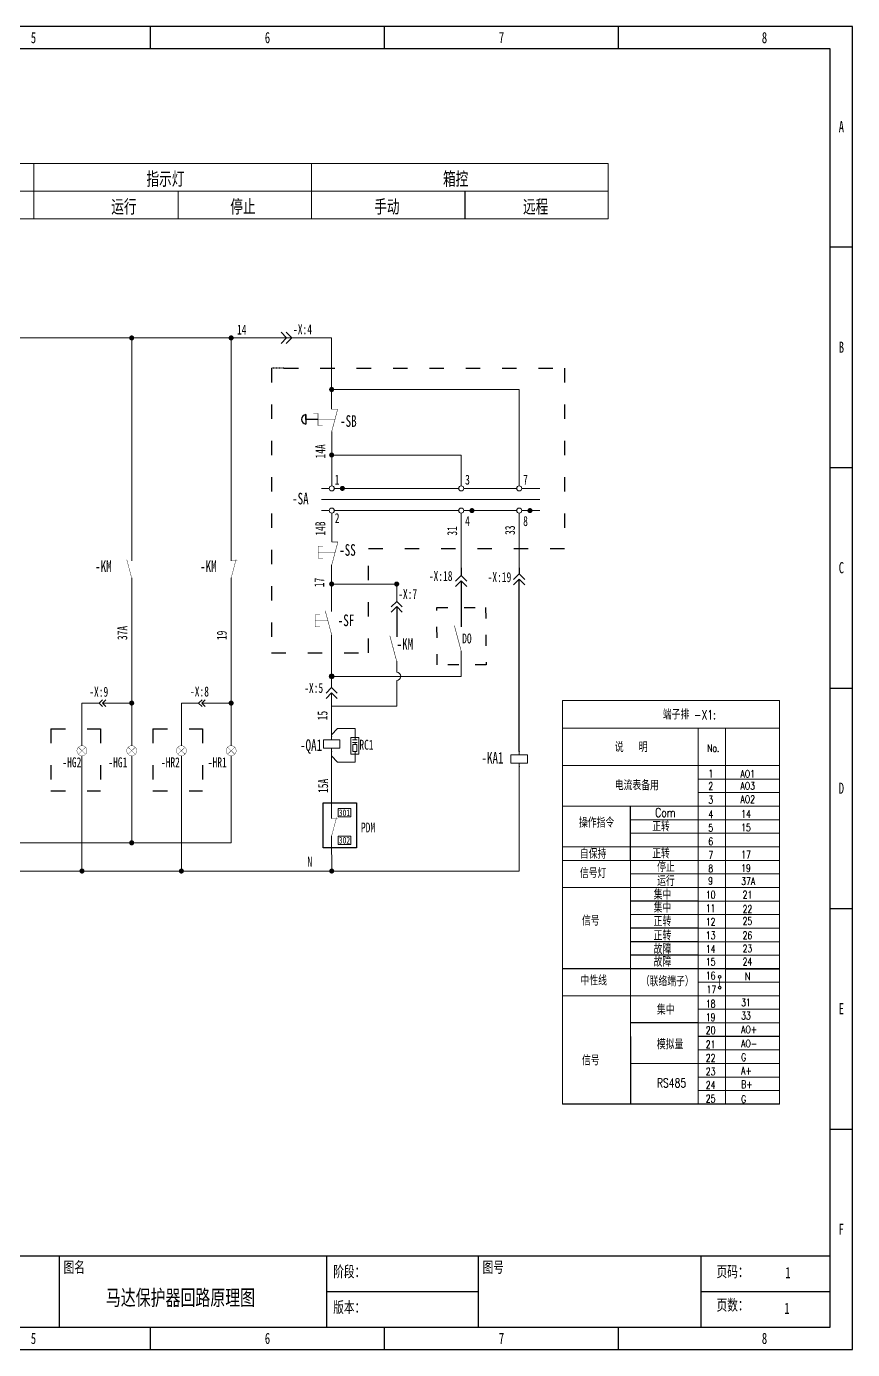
# Model space of a CAD drawing. Header units: millimetres. Extents: x 401220 to 2750366, y -101310 to 943175.
# Drawn here: x 1143789 to 1171055, y 334501 to 378199 of the extents above; entities that cross this region are included whole.
import ezdxf
from ezdxf.enums import TextEntityAlignment as Align

# ---------------------------------------------------------------- set-up
doc = ezdxf.new("R2010")
doc.units = ezdxf.units.MM
doc.linetypes.add('ACAD_ISO03W100', pattern=[30, 12, -18])
doc.layers.add('1', color=7, linetype='Continuous')
doc.layers.add('2', color=4, linetype='Continuous', lineweight=18)
doc.layers.add('T', color=7, linetype='Continuous', lineweight=18)
doc.styles.add('IDQSTYLE', font='NSimSun.ttf', dxfattribs={"width": 0.7})
doc.styles.add('PYF', font='complex.shx', dxfattribs={"width": 0.75, "bigfont": 'hzdx.shx'})
doc.styles.add('SIM', font='simplex.shx', dxfattribs={"width": 0.75, "bigfont": 'hzdx.shx'})
doc.styles.get("Standard").update_dxf_attribs({"font": 'arial.ttf', "bigfont": 'hzdx.shx'})

# ---------------------------------------------------------------- blocks, each defined once
blk = doc.blocks.new('RECTANG')
for p, q in [((1, 1), (0, 1)), ((0, 1), (0, 0)), ((1, 0), (1, 1)), ((0, 0), (1, 0))]:
    blk.add_line(p, q)
blk = doc.blocks.new('COIL01')
at = {"layer": '2'}
for p, q in [((0, -2), (0, 0)), ((0, -7), (0, -9))]:
    blk.add_line(p, q, dxfattribs=at)
for p in [(0, 0), (0, -9)]:
    blk.add_point(p, dxfattribs=at)
at = {"layer": '2', "xscale": 10, "yscale": -5, "zscale": 10}
blk.add_blockref('RECTANG', (-5, -2), dxfattribs=at)
at = {"layer": '1', "width": 0.9}
for tag, p in [('T1', (1, -1)), ('T2', (1, -9.5))]:
    blk.add_attdef(tag, p, '', height=1.5, dxfattribs=at)
for tag, height, p in [('RT', 1.8, (-6, -8)), ('CR', 1.8, (-6, -11)), ('SD', 1, (-6, -13)), ('SN', 1, (-6, -15))]:
    blk.add_attdef(tag, text='', height=height, dxfattribs=at).set_placement(p, align=Align.RIGHT)
blk.add_attdef('LD', text='', height=2.5, dxfattribs=at).set_placement((0, -6), align=Align.CENTER)
at = {"layer": '2', "width": 0.9}
blk.add_attdef('DN', text='', height=2.2, dxfattribs=at).set_placement((-6, -5), align=Align.RIGHT)

msp = doc.modelspace()

# ---------------------------------------------------------------- hatches: boundary and pattern name
h = msp.add_hatch(color=256)
h.dxf.hatch_style = 1
h.paths.add_polyline_path([(1153780.51548, 356734.66334, 1), (1153944.6543, 356734.66334, 1)])

# ---------------------------------------------------------------- linework, layer by layer
at = {"ltscale": 4}
for p, q in [((1147881.97867, 377463.75772), (1147881.97867, 378199.42319)), ((1155606.46605, 377463.75772), (1155606.46605, 378199.42319)), ((1163330.95343, 377463.75772), (1163330.95343, 378199.42319)), ((1170319.77534, 370916.33509), (1171055.44081, 370916.33509)), ((1170319.77534, 363633.24698), (1171055.44081, 363633.24698)), ((1170319.77534, 356350.15888), (1171055.44081, 356350.15888)), ((1170319.77534, 349067.07078), (1171055.44081, 349067.07078)), ((1170319.77534, 341783.98268), (1171055.44081, 341783.98268)), ((1112055.07053, 337590.68953), (1170319.77534, 337590.68953)), ((1144865.75026, 337590.68953), (1144865.75026, 335236.56004)), ((1153693.73584, 337590.68953), (1153693.73584, 335236.56004)), ((1158696.261, 337590.68953), (1158696.261, 335236.56004)), ((1166052.91565, 337590.68953), (1166052.91565, 335236.56004)), ((1153693.73584, 336413.62479), (1158696.261, 336413.62479)), ((1166052.91565, 336413.62479), (1170319.77534, 336413.62479)), ((1147881.97867, 334500.89458), (1147881.97867, 335236.56004)), ((1155606.46605, 334500.89458), (1155606.46605, 335236.56004)), ((1163330.95343, 334500.89458), (1163330.95343, 335236.56004))]:
    msp.add_line(p, q, dxfattribs=at)
at = {"linetype": 'Continuous', "lineweight": 15}
for p, q in [((1127125.87565, 373678.36241), (1162993.11159, 373678.23836)), ((1144034.31492, 371845.49932), (1144034.31492, 373678.36241)), ((1144034.31492, 371845.36154), (1144034.31492, 373678.22464)), ((1153194.78463, 371845.63719), (1153194.78463, 373678.50028)), ((1153194.78463, 371845.49941), (1153194.78463, 373678.36251)), ((1162993.11159, 371845.62365), (1162993.11159, 373678.48674)), ((1162993.11159, 371845.51304), (1162993.11159, 373678.37613)), ((1162993.11159, 371845.37526), (1162993.11159, 373678.23836)), ((1127125.87565, 372761.93087), (1162993.11159, 372761.80681)), ((1148794.34884, 371845.47785), (1148794.34884, 372761.9094)), ((1153194.78463, 371845.47445), (1153194.78463, 372761.90599)), ((1127125.87565, 371845.7477), (1162993.11159, 371845.62365)), ((1152376.78314, 367912.68591), (1152191.08126, 368098.38779)), ((1152551.86455, 367912.68591), (1152366.16267, 368098.38779)), ((1121517.68577, 367912.68132), (1153491.70744, 367912.68132)), ((1147261.83182, 367912.69677), (1147261.83182, 360550.66402)), ((1150544.60825, 367912.68306), (1150544.60825, 360550.6503)), ((1152191.08126, 367726.98403), (1152376.78314, 367912.68591)), ((1152366.16267, 367726.98403), (1152551.86455, 367912.68591)), ((1152551.86455, 367912.68591), (1153858.92762, 367912.68591)), ((1153858.92762, 366540.24859), (1153858.92762, 367912.87446)), ((1153858.92762, 367912.87446), (1153858.92762, 366540.24859)), ((1153858.92762, 367912.69156), (1153858.92762, 367912.69156)), ((1153858.92762, 366540.24859), (1153858.92762, 365557.91253)), ((1160048.52606, 366209.46282), (1153858.92762, 366209.46282)), ((1160048.52606, 366209.46282), (1160048.52606, 363026.78797)), ((1153864.92831, 363027.04546), (1153864.92831, 364824.51446)), ((1153864.92831, 364045.34759), (1158133.28273, 364045.34759)), ((1158133.28273, 364045.34759), (1158133.28273, 363026.78797)), ((1153532.09385, 362943.40305), (1153781.2859, 362943.40305)), ((1153948.57072, 362943.40305), (1158056.19837, 362943.40305)), ((1158223.48318, 362943.40305), (1159971.4417, 362943.40305)), ((1160138.72652, 362943.40305), (1160736.83746, 362943.40305)), ((1153532.09385, 362575.27998), (1160736.83746, 362575.27998)), ((1153532.09385, 362209.04883), (1153781.2859, 362209.04883)), ((1153864.92831, 361174.58294), (1153864.92831, 362125.40642)), ((1153948.57072, 362209.04883), (1158056.19837, 362209.04883)), ((1158139.84078, 362125.40642), (1158139.84078, 360479.12877)), ((1158139.84078, 361901.00853), (1158139.84078, 360254.73088)), ((1158223.48318, 362209.04883), (1159971.4417, 362209.04883)), ((1160055.08411, 362125.40642), (1160055.08411, 360479.12877)), ((1160055.08411, 361901.00853), (1160055.08411, 360254.73088)), ((1160138.72652, 362209.04883), (1160736.83746, 362209.04883)), ((1153862.58489, 358873.65899), (1153862.58489, 360413.5625)), ((1160055.08411, 360117.34129), (1159869.38224, 359931.63941)), ((1160240.78599, 359931.63941), (1160055.08411, 360117.34129)), ((1147261.83182, 359983.66647), (1147261.83182, 355906.98219)), ((1150544.60825, 359983.65275), (1150544.60825, 355906.96847)), ((1153862.58489, 359784.15049), (1156009.14437, 359784.15049)), ((1156009.14437, 359784.15049), (1156009.14437, 359212.07081)), ((1158139.84078, 360062.61362), (1157954.1389, 359876.91175)), ((1158139.84078, 359887.53221), (1157954.1389, 359701.83034)), ((1158325.54265, 359876.91175), (1158139.84078, 360062.61362)), ((1158139.84078, 359887.53221), (1158139.84078, 359758.69066)), ((1158325.54265, 359701.83034), (1158139.84078, 359887.53221)), ((1158139.84078, 359650.32264), (1158139.84078, 358371.08213)), ((1160055.08411, 359942.25988), (1159869.38224, 359756.558)), ((1160055.08411, 359942.25988), (1160055.08411, 359758.69066)), ((1160240.78599, 359756.558), (1160055.08411, 359942.25988)), ((1160055.08411, 359650.32264), (1160055.08411, 358557.57746)), ((1156009.14437, 359212.07081), (1155823.44249, 359026.36894)), ((1156194.84625, 359026.36894), (1156009.14437, 359212.07081)), ((1156009.14437, 359036.9894), (1155823.44249, 358851.28753)), ((1156194.84625, 358851.28753), (1156009.14437, 359036.9894)), ((1153862.58489, 356816.73275), (1153862.58489, 358107.67783)), ((1158139.84078, 357564.90832), (1158139.84078, 356734.66334)), ((1156009.14437, 357231.11171), (1156009.14437, 356868.49119)), ((1153862.58489, 356365.36969), (1153862.58489, 356652.59393)), ((1153944.6543, 356734.66334), (1158139.84078, 356734.66334)), ((1156009.14437, 356600.83549), (1156009.14437, 355754.93088)), ((1153862.58489, 356365.36969), (1153676.88301, 356179.66781)), ((1153862.58489, 356190.28828), (1153676.88301, 356004.5864)), ((1154048.28677, 356179.66781), (1153862.58489, 356365.36969)), ((1153862.58489, 354638.18711), (1153862.58489, 356190.28828)), ((1154048.28677, 356004.5864), (1153862.58489, 356190.28828)), ((1146189.63598, 355851.83155), (1145620.44361, 355851.83155)), ((1145620.44361, 354443.96671), (1145620.44361, 355851.83155)), ((1146189.63598, 355851.83155), (1146301.05711, 355963.25268)), ((1146301.05711, 355740.41042), (1146189.63598, 355851.83155)), ((1146294.68483, 355851.83155), (1146406.10596, 355963.25268)), ((1147206.68118, 355851.83155), (1146294.68483, 355851.83155)), ((1146406.10596, 355740.41042), (1146294.68483, 355851.83155)), ((1147261.83182, 355796.68091), (1147261.83182, 354443.96671)), ((1149472.4124, 355851.81783), (1148903.22003, 355851.81783)), ((1148903.22003, 354443.95299), (1148903.22003, 355851.81783)), ((1149472.4124, 355851.81783), (1149583.83353, 355963.23896)), ((1149583.83353, 355740.3967), (1149472.4124, 355851.81783)), ((1149577.46125, 355851.81783), (1149688.88238, 355963.23896)), ((1150489.4576, 355851.81783), (1149577.46125, 355851.81783)), ((1149688.88238, 355740.3967), (1149577.46125, 355851.81783)), ((1150544.60825, 355796.66719), (1150544.60825, 354443.95299)), ((1153862.58489, 354638.18711), (1153862.58489, 355756.89533)), ((1156009.14437, 355754.93088), (1153862.58489, 355754.93088)), ((1153862.58489, 354846.09628), (1153862.58489, 354846.09628)), ((1153862.58489, 354846.09607), (1153862.58489, 354846.09607)), ((1153862.58491, 354802.64425), (1154058.26064, 355011.63079)), ((1154633.7866, 355011.63079), (1154058.26064, 355011.63079)), ((1154633.7866, 354637.04843), (1154633.7866, 355011.63079)), ((1154706.09694, 354637.04843), (1154548.21002, 354637.04843)), ((1154706.09694, 354551.30092), (1154548.21002, 354551.30092)), ((1154633.7866, 354479.53426), (1154633.7866, 354551.30092)), ((1145620.44361, 354113.06285), (1145620.44361, 350304.68206)), ((1147261.83182, 354113.09372), (1147261.83182, 351236.78944)), ((1148903.22003, 354113.04913), (1148903.22003, 350304.66834)), ((1150544.60825, 354113.08), (1150544.60825, 351236.77572)), ((1153862.58489, 354255.19653), (1153862.58489, 352095.42173)), ((1153862.58491, 354106.27613), (1154058.26064, 353897.28959)), ((1154633.7866, 354254.38594), (1154633.7866, 353897.28959)), ((1154633.7866, 353897.28959), (1154058.26064, 353897.28959)), ((1160055.08411, 353869.64053), (1160055.08411, 352793.54351)), ((1160055.08411, 353814.92759), (1160055.08411, 350304.83411)), ((1160055.08411, 353259.50744), (1160055.08411, 351604.45918)), ((1153862.58489, 353030.62554), (1153862.58489, 352098.20862)), ((1153862.58489, 352405.28542), (1153862.58489, 352036.67055)), ((1160055.08411, 352112.82499), (1160055.08411, 350304.83411)), ((1153862.58489, 351469.67301), (1153865.80375, 350224.72153)), ((1150544.60825, 351236.79115), (1121224.55013, 351236.79115)), ((1122100.2504, 350304.72152), (1160055.08411, 350304.83411))]:
    msp.add_line(p, q, dxfattribs=at)
for p, q in [((1158261.33965, 372761.89947), (1158261.33966, 371845.49943)), ((1153007.72694, 365218.40919), (1153007.72694, 365384.23641)), ((1153007.72694, 365384.23641), (1153007.72694, 365062.74397)), ((1153412.73193, 365218.40919), (1153007.72694, 365218.40919)), ((1158139.84078, 359887.53221), (1158139.84078, 358371.08213)), ((1160055.08411, 354252.63111), (1160055.08411, 359942.25988)), ((1156009.14437, 359036.9894), (1156009.14437, 358041.19974)), ((1163723.76961, 350657.74295), (1163723.76961, 352448.34827)), ((1165962.02626, 348419.4863), (1163723.76961, 348419.4863)), ((1165962.02626, 347971.83497), (1163723.76961, 347971.83497)), ((1165962.02626, 347524.18364), (1163723.76961, 347524.18364)), ((1165962.02626, 347076.53231), (1161485.51296, 347076.53231)), ((1165962.02626, 347076.53231), (1163723.76961, 347076.53231)), ((1168647.93424, 347076.53231), (1165962.02626, 347076.53231)), ((1166857.32892, 347076.53231), (1168647.93424, 347076.53231)), ((1165962.02626, 345292.59309), (1163723.76961, 345292.59309)), ((1168647.93424, 344838.3686), (1165962.02626, 344838.3686)), ((1168647.93424, 342606.68511), (1161485.51296, 342606.68511))]:
    msp.add_line(p, q)
at = {"color": 6, "linetype": 'ACAD_ISO03W100'}
msp.add_line((1152287.94909, 366916.95851), (1151873.93924, 366916.95851), dxfattribs=at)
at = {"color": 6, "linetype": 'ACAD_ISO03W100', "ltscale": 40}
for p, q in [((1151873.93924, 366916.95851), (1151873.93924, 357506.41035)), ((1152287.94909, 366916.95851), (1161545.31598, 366916.95851)), ((1161545.31598, 366916.95851), (1161545.31598, 360961.17733)), ((1155073.17793, 357506.41035), (1155073.17793, 360961.17733)), ((1155073.17793, 360961.17733), (1161545.31598, 360961.17733)), ((1151873.93924, 357506.41035), (1155073.17793, 357506.41035)), ((1144593.4171, 355006.49877), (1146234.36263, 355006.49877)), ((1144593.4171, 355006.49877), (1144593.4171, 352952.11278)), ((1146234.36263, 355006.49877), (1146234.36263, 352952.11278)), ((1147962.03903, 355006.49877), (1149602.98456, 355006.49877)), ((1147962.03903, 355006.49877), (1147962.03903, 352952.11278)), ((1149602.98456, 355006.49877), (1149602.98456, 352952.11278)), ((1144593.4171, 352952.11278), (1146234.36263, 352952.11278)), ((1147962.03903, 352952.11278), (1149602.98456, 352952.11278))]:
    msp.add_line(p, q, dxfattribs=at)
at = {"color": 7}
for p, q in [((1158139.84078, 360319.8411), (1158139.84078, 360062.61362)), ((1160055.08411, 360319.8411), (1160055.08411, 360117.34129)), ((1165962.02626, 349314.78896), (1163723.76961, 349314.78896)), ((1163723.76961, 344844.94176), (1163723.76961, 342606.68511))]:
    msp.add_line(p, q, dxfattribs=at)
at = {"lineweight": 15}
msp.add_line((1160055.08411, 350304.83411), (1152453.65787, 350304.83411), dxfattribs=at)
at = {"ltscale": 4}
for points in [[(1110436.60651, 334500.89458), (1171055.44081, 334500.89458), (1171055.44081, 378199.42319), (1110436.60651, 378199.42319)], [(1112055.07053, 335236.56004), (1170319.77534, 335236.56004), (1170319.77534, 377463.75772), (1112055.07053, 377463.75772)]]:
    msp.add_lwpolyline(points, close=True, dxfattribs=at)
at = {"linetype": 'Continuous', "lineweight": 15}
for points, const_width in [([(1147220.01062, 367912.66493, 1), (1147303.65303, 367912.66493, 1)], 83.64241), ([(1150502.78704, 367912.68306, 1), (1150586.42945, 367912.68306, 1)], 83.64241), ([(1153820.76368, 366209.46282, 1), (1153904.40609, 366209.46282, 1)], 83.64241), ([(1153820.76368, 364045.34759, 1), (1153904.40609, 364045.34759, 1)], 83.64241), ([(1154175.98307, 362943.40305, 1), (1154259.62547, 362943.40305, 1)], 83.64241), ([(1158450.89553, 362209.04883, 1), (1158534.53794, 362209.04883, 1)], 83.64241), ([(1160366.13887, 362209.04883, 1), (1160449.78127, 362209.04883, 1)], 83.64241), ([(1153820.76368, 359784.15049, 1), (1153904.40609, 359784.15049, 1)], 83.64241), ([(1155967.32317, 359784.15049, 1), (1156050.96557, 359784.15049, 1)], 83.64241), ([(1147220.01062, 355851.82376, 1), (1147303.65303, 355851.82376, 1)], 83.64241), ([(1150502.78704, 355851.81004, 1), (1150586.42945, 355851.81004, 1)], 83.64241), ([(1145454.99168, 354278.51478, 1), (1145785.89555, 354278.51478, 1)], 10.50488), ([(1147096.37989, 354278.54565, 1), (1147427.28376, 354278.54565, 1)], 10.50488), ([(1148737.7681, 354278.50106, 1), (1149068.67197, 354278.50106, 1)], 10.50488), ([(1150379.15631, 354278.53193, 1), (1150710.06018, 354278.53193, 1)], 10.50488), ([(1147220.01062, 351236.78336, 1), (1147303.65303, 351236.78336, 1)], 83.64241), ([(1145578.62241, 350304.70874, 1), (1145662.26482, 350304.70874, 1)], 83.64241), ([(1148861.39883, 350304.66055, 1), (1148945.04124, 350304.66055, 1)], 83.64241), ([(1153823.98233, 350304.83411, 1), (1153907.62474, 350304.83411, 1)], 83.64241)]:
    msp.add_lwpolyline(points, format="xyb", close=True, dxfattribs=dict(at, const_width=const_width))
for points, const_width in [([(1153255.15866, 365415.37577), (1153412.73193, 365415.37577), (1153412.73193, 365021.4426), (1153570.30519, 365021.4426)], 16.41388), ([(1154061.44173, 365557.91253), (1153857.52692, 364796.89209)], 15.75733), ([(1154061.44173, 365557.91253), (1153857.52692, 365557.91253)], 15.75733), ([(1153412.73193, 365218.40919), (1153970.47209, 365218.40919)], 15.75733), ([(1153577.70659, 361032.04618), (1153420.13332, 361032.04618), (1153420.13332, 360638.11301), (1153577.70659, 360638.11301)], 15.75733), ([(1154068.84313, 361174.58294), (1153864.92831, 360413.5625)], 15.75733), ([(1154068.84313, 361174.58294), (1153864.92831, 361174.58294)], 15.75733), ([(1147098.69997, 360592.48283), (1147261.83182, 359983.66647)], 12.60586), ([(1150707.7401, 360592.46911), (1150544.60825, 359983.65275)], 12.60586), ([(1150544.60825, 360550.6503), (1150747.58655, 360550.6503)], 12.60586), ([(1153420.13332, 360835.0796), (1153977.87348, 360835.0796)], 15.75733), ([(1153478.73092, 358764.66779), (1153321.15766, 358764.66779), (1153321.15766, 358370.73462), (1153478.73092, 358370.73462)], 15.75733), ([(1153648.35235, 358907.20455), (1153862.58489, 358107.67783)], 15.75733), ([(1153321.15766, 358567.70121), (1153739.322, 358567.70121)], 15.75733), ([(1157913.26876, 358410.4866), (1158139.84078, 357564.90832)], 17.50814), ([(1155782.57235, 358076.68998), (1156009.14437, 357231.11171)], 17.50814), ([(1145739.58674, 354393.31573), (1145501.30049, 354163.71383)], 10.50488), ([(1145501.30049, 354393.31573), (1145739.58674, 354163.71383)], 10.50488), ([(1147380.97495, 354393.3466), (1147142.6887, 354163.7447)], 10.50488), ([(1147142.6887, 354393.3466), (1147380.97495, 354163.7447)], 10.50488), ([(1149022.36316, 354393.30201), (1148784.07691, 354163.70011)], 10.50488), ([(1148784.07691, 354393.30201), (1149022.36316, 354163.70011)], 10.50488), ([(1150663.75137, 354393.33288), (1150425.46512, 354163.73098)], 10.50488), ([(1150425.46512, 354393.33288), (1150663.75137, 354163.73098)], 10.50488), ([(1154025.71674, 352078.48936), (1153862.58489, 351469.67301)], 12.60586), ([(1153862.58489, 352036.67055), (1154065.56319, 352036.67055)], 12.60586)]:
    msp.add_lwpolyline(points, dxfattribs=dict(at, const_width=const_width))
at = {"color": 6, "linetype": 'ACAD_ISO03W100', "ltscale": 30}
msp.add_lwpolyline([(1157334.3088, 359003.89576), (1158945.37275, 359003.89576), (1158959.25924, 357110.73165), (1157348.19529, 357110.73165)], close=True, dxfattribs=at)
at = {"linetype": 'Continuous', "lineweight": 15}
for points in [[(1154754.37012, 354718.12905), (1154496.52644, 354718.12905), (1154496.52644, 354167.38432), (1154754.37012, 354167.38432)], [(1154561.76835, 354479.53426), (1154561.76835, 354254.38594), (1154692.53861, 354254.38594), (1154692.53861, 354479.53426)], [(1154075.04885, 352091.9547), (1154493.19364, 352091.9547), (1154493.19364, 352365.5194), (1154075.04885, 352365.5194)], [(1154075.04885, 351184.90095), (1154493.19364, 351184.90095), (1154493.19364, 351458.46565), (1154075.04885, 351458.46565)]]:
    msp.add_lwpolyline(points, close=True, dxfattribs=at)
at = {"color": 7}
msp.add_lwpolyline([(1153577.34619, 352561.07144), (1154684.76861, 352561.07144), (1154684.76861, 351065.69458), (1153577.34619, 351065.69458)], close=True, dxfattribs=at)
at = {"linetype": 'Continuous', "lineweight": 15}
for centre, radius in [((1153864.92831, 362943.40305), 83.64241), ((1158139.84078, 362943.40305), 83.64241), ((1160055.08411, 362943.40305), 83.64241), ((1153864.92831, 362209.04883), 83.64241), ((1158139.84078, 362209.04883), 83.64241), ((1160055.08411, 362209.04883), 83.64241), ((1153862.58489, 356734.66334), 82.06941)]:
    msp.add_circle(centre, radius, dxfattribs=at)
msp.add_arc((1153029.30059, 365223.49019), 162.18746, 97.643955169, 262.356044831)
for centre, radius, start, end in [((1156009.14437, 356734.66334), 133.82785, 270, 90), ((1147261.83182, 355851.83155), 55.15064, 0, 180), ((1147261.83182, 355851.83155), 55.15064, 180, 0), ((1150544.60825, 355851.81783), 55.15064, 0, 180), ((1150544.60825, 355851.81783), 55.15064, 180, 0)]:
    msp.add_arc(centre, radius, start, end, dxfattribs=at)
at = {"layer": 'T', "color": 7}
for p, q in [((1161485.51296, 342606.68511), (1161485.51296, 355940.02865)), ((1161485.51296, 355940.02865), (1168647.93424, 355940.02865)), ((1168647.93424, 355940.02865), (1168647.93424, 342606.68511)), ((1161485.51296, 355026.43352), (1168647.93424, 355026.43352)), ((1165962.02626, 342606.68511), (1165962.02626, 355026.43352)), ((1166857.32892, 342606.68511), (1166857.32892, 355026.43352)), ((1161485.51296, 353791.30226), (1168647.93424, 353791.30226)), ((1165962.02626, 353343.65093), (1168647.93424, 353343.65093)), ((1165962.02626, 352895.9996), (1168647.93424, 352895.9996)), ((1161485.51296, 352448.34827), (1168647.93424, 352448.34827)), ((1163723.76961, 352000.69694), (1168647.93424, 352000.69694)), ((1163723.76961, 351553.04561), (1168647.93424, 351553.04561)), ((1165962.02626, 351553.04561), (1165962.02626, 351105.39428)), ((1161485.51296, 351105.39428), (1168647.93424, 351105.39428)), ((1161485.51296, 350657.74295), (1168647.93424, 350657.74295)), ((1161485.51296, 350657.74295), (1168647.93424, 350657.74295)), ((1163723.76961, 346628.88098), (1163723.76961, 350657.74295)), ((1163723.76961, 350210.09162), (1168647.93424, 350210.09162)), ((1161485.51296, 349762.44029), (1168647.93424, 349762.44029)), ((1165962.02626, 349314.78896), (1168647.93424, 349314.78896)), ((1163723.76961, 348867.13763), (1168647.93424, 348867.13763)), ((1165962.02626, 348419.4863), (1168647.93424, 348419.4863)), ((1165962.02626, 347971.83497), (1168647.93424, 347971.83497)), ((1165962.02626, 347524.18364), (1168647.93424, 347524.18364)), ((1161485.51296, 347076.53231), (1168647.93424, 347076.53231)), ((1163723.76961, 346187.89575), (1163723.76961, 347083.19841)), ((1165962.02626, 347076.53231), (1168647.93424, 347076.53231)), ((1165962.02626, 346635.54708), (1168647.93424, 346635.54708)), ((1161485.51296, 346187.89575), (1168647.93424, 346187.89575)), ((1163723.76961, 346187.89575), (1163723.76961, 344844.94176)), ((1165962.02626, 345740.24442), (1168647.93424, 345740.24442)), ((1165962.02626, 345292.59309), (1168647.93424, 345292.59309)), ((1165962.02626, 344397.29043), (1168647.93424, 344397.29043)), ((1163723.76961, 343949.6391), (1168647.93424, 343949.6391)), ((1165962.02626, 343501.98777), (1168647.93424, 343501.98777)), ((1165962.02626, 343054.33644), (1168647.93424, 343054.33644)), ((1165962.02626, 342606.68511), (1168647.93424, 342606.68511))]:
    msp.add_line(p, q, dxfattribs=at)
at = {"layer": 'T', "color": 7, "const_width": 17.90605}
msp.add_lwpolyline([(1166670.31772, 346763.54594), (1166670.31772, 346497.92267)], dxfattribs=at)
at = {"layer": 'T', "color": 7}
for centre in [(1166670.31772, 346808.31108), (1166670.31772, 346453.15754)]:
    msp.add_circle(centre, 44.76513, dxfattribs=at)

# ---------------------------------------------------------------- block references
at = {"linetype": 'Continuous', "lineweight": 15, "xscale": 54.71294034937501, "yscale": 54.71294034937501, "zscale": 54.71294034937501}
for p in [(1153862.58489, 354747.61299), (1160055.08411, 354252.63111)]:
    msp.add_blockref('COIL01', p, dxfattribs=at)

# ---------------------------------------------------------------- texts
at = {"style": 'IDQSTYLE', "width": 0.7}
for s, p in [('5', (1144019.73498, 377537.32427)), ('6', (1151744.22236, 377537.32427)), ('7', (1159468.70974, 377537.32427)), ('8', (1168149.56222, 377537.32427)), ('A', (1170687.60808, 374594.66241)), ('B', (1170687.60808, 367311.57431)), ('C', (1170687.60808, 360028.48621)), ('D', (1170687.60808, 352745.3981)), ('E', (1170687.60808, 345462.31)), ('F', (1170687.60808, 338179.2219)), ('5', (1144019.73498, 334574.46112)), ('6', (1151744.22236, 334574.46112)), ('7', (1159468.70974, 334574.46112)), ('8', (1168149.56222, 334574.46112))]:
    msp.add_text(s, height=368.5684, dxfattribs=at).set_placement(p, align=Align.BOTTOM_CENTER)
at = {"linetype": 'Continuous', "lineweight": 15, "style": 'IDQSTYLE', "width": 0.7}
for s, height, p in [('指示灯', 437.703523, (1147749.77568, 372948.40318)), ('箱控', 437.703523, (1157537.34647, 372948.4169)), ('运行', 437.703523, (1146587.93034, 372031.43457)), ('停止', 437.703523, (1150516.68996, 372031.42085)), ('手动', 437.703523, (1155267.32765, 372031.43457)), ('远程', 437.703523, (1160177.594, 372031.43457)), ('-X:4', 328.277642, (1152588.23201, 368032.82436)), ('-SB', 382.990582, (1154140.7063, 364975.80766)), ('1', 328.27764, (1153963.7235, 363068.13329)), ('3', 328.27764, (1158268.09756, 363066.19831)), ('7', 328.27764, (1160183.34089, 363066.19831)), ('-SA', 382.990582, (1152555.69011, 362414.82635)), ('2', 328.27764, (1153963.7235, 361796.08343)), ('4', 328.27764, (1158268.09756, 361699.84053)), ('8', 328.27764, (1160183.34089, 361699.84053)), ('-SS', 382.990582, (1154110.28305, 360717.69731)), ('-KM', 382.990582, (1146055.69976, 360179.03561)), ('-KM', 382.990582, (1149518.80513, 360179.02189)), ('-X:18', 328.277642, (1157069.66776, 359885.80694)), ('-X:19', 328.277642, (1159010.55954, 359847.79769)), ('-X:7', 328.277642, (1156058.77834, 359290.77904)), ('-SF', 382.990582, (1154062.604, 358394.31258)), ('-KM', 382.990582, (1156004.43254, 357612.24372)), ('DO', 328.277642, (1158170.29083, 357821.85151)), ('-X:9', 328.277642, (1145861.49331, 356061.0341)), ('-X:8', 328.277642, (1149186.63317, 356070.06032)), ('-X:5', 328.277642, (1152956.5623, 356188.563)), ('-QA1', 382.990582, (1152817.63896, 354272.43747)), ('RC1', 328.277642, (1154777.55733, 354312.37291)), ('-HG2', 328.277642, (1144974.7269, 353732.03231)), ('-HG1', 328.277642, (1146491.72439, 353732.06318)), ('-HR2', 328.277642, (1148227.18306, 353732.0186)), ('-HR1', 328.277642, (1149774.50081, 353732.04946)), ('-KA1', 382.990582, (1158807.38123, 353853.53274))]:
    msp.add_text(s, height=height, dxfattribs=at).set_placement(p)
at = {"color": 1, "linetype": 'Continuous', "lineweight": 15, "style": 'IDQSTYLE', "width": 0.7}
for s, height, p in [('14', 328.277642, (1150738.77937, 368024.69653)), ('N', 328.27764, (1153063.70603, 350449.51051))]:
    msp.add_text(s, height=height, dxfattribs=at).set_placement(p)
for s, p in [('14A', (1153652.65024, 363930.1277)), ('14B', (1153652.65024, 361382.09051)), ('31', (1158004.06074, 361382.09051)), ('33', (1159912.53217, 361405.59339)), ('17', (1153615.76177, 359680.74216)), ('37A', (1147116.10579, 357932.8079)), ('19', (1150398.88222, 357932.79418)), ('15', (1153723.37986, 355283.2844)), ('15A', (1153743.27001, 352882.69551))]:
    msp.add_text(s, height=328.277642, rotation=90, dxfattribs=at).set_placement(p)
at = {"linetype": 'Continuous', "lineweight": 15, "style": 'IDQSTYLE', "width": 0.7}
for s, height, p in [('301', 218.851761, (1154285.75612, 352119.28238)), ('PDM', 328.277642, (1155063.31425, 351578.17056)), ('302', 218.851761, (1154285.75612, 351212.22863))]:
    msp.add_text(s, height=height, dxfattribs=at).set_placement(p, align=Align.CENTER)
at = {"style": 'IDQSTYLE', "width": 0.7}
for s, p in [('图名', (1145012.88335, 336928.59061)), ('图号', (1158843.39409, 336928.59061)), ('阶段：', (1153914.43548, 336781.45752)), ('页码：', (1166567.88147, 336781.45752)), ('版本：', (1153914.43548, 335604.39277)), ('页数：', (1166567.88147, 335677.95932))]:
    msp.add_text(s, height=368.568398, dxfattribs=at).set_placement(p, align=Align.BOTTOM_LEFT)
for p in [(1168922.01096, 336855.02406), (1168892.60993, 335677.95932)]:
    msp.add_text('1', height=368.5684, dxfattribs=at).set_placement(p, align=Align.CENTER)
msp.add_text('马达保护器回路原理图', height=515.995757, dxfattribs=at).set_placement((1148871.65491, 336214.89212), align=Align.MIDDLE_CENTER)
at = {"layer": 'T', "color": 7, "width": 0.75}
for s, height, style, p in [('端子排 -X1:', 298.43422, 'PYF', (1164794.39259, 355314.20785)), ('说   明', 298.43422, 'PYF', (1163208.76949, 354238.77194)), ('No.', 248.695183, 'SIM', (1166253.92203, 354238.77194)), ('1', 248.69518, 'SIM', (1166296.22271, 353397.73149)), ('AO1', 248.695183, 'SIM', (1167356.48826, 353392.22792)), ('电流表备用', 298.43422, 'PYF', (1163208.76949, 352975.69658)), ('2', 248.69518, 'SIM', (1166296.22271, 352986.05526)), ('AO3', 248.695183, 'SIM', (1167356.48826, 352993.11414)), ('3', 248.69518, 'SIM', (1166296.22271, 352536.7613)), ('AO2', 248.695183, 'SIM', (1167356.48826, 352550.34508)), ('Com', 298.43422, 'PYF', (1164541.1221, 352087.35548)), ('4', 248.69518, 'SIM', (1166296.22271, 352054.7775)), ('14', 248.695183, 'SIM', (1167379.06272, 352066.64966)), ('操作指令', 298.43422, 'PYF', (1162026.38704, 351743.64687)), ('正转', 298.43422, 'PYF', (1164442.7586, 351618.12138)), ('5', 248.69518, 'SIM', (1166296.22271, 351607.12617)), ('15', 248.695183, 'SIM', (1167379.06272, 351618.99833)), ('6', 248.69518, 'SIM', (1166296.22271, 351159.47484)), ('自保持', 298.43422, 'PYF', (1162056.89196, 350712.34894)), ('正转', 298.43422, 'PYF', (1164442.7586, 350721.22594)), ('7', 248.69518, 'SIM', (1166296.22271, 350711.82351)), ('17', 248.695183, 'SIM', (1167379.06272, 350723.69567)), ('停止', 298.43422, 'PYF', (1164606.30765, 350274.08503)), ('8', 248.69518, 'SIM', (1166296.22271, 350264.17218)), ('19', 248.695183, 'SIM', (1167379.06272, 350276.04434)), ('信号灯', 298.43422, 'PYF', (1162056.89196, 350074.88513)), ('运行', 298.43422, 'PYF', (1164606.30765, 349816.20837)), ('9', 248.69518, 'SIM', (1166288.88042, 349856.23584)), ('37A', 248.695183, 'SIM', (1167379.06272, 349843.86237)), ('集中', 298.43422, 'PYF', (1164492.1589, 349366.09139)), ('10', 248.695183, 'SIM', (1166211.43071, 349399.14995)), ('21', 248.695183, 'SIM', (1167427.29173, 349398.84702)), ('集中', 298.43422, 'PYF', (1164492.1589, 348934.17304)), ('11', 248.695183, 'SIM', (1166211.43071, 348951.49862)), ('22', 248.695183, 'SIM', (1167427.29173, 348924.86219)), ('信号', 298.43422, 'PYF', (1162125.79324, 348504.51938)), ('正转', 298.43422, 'PYF', (1164492.13427, 348482.45597)), ('12', 248.695183, 'SIM', (1166211.43071, 348503.84729)), ('25', 248.695183, 'SIM', (1167427.29173, 348529.87469)), ('正转', 298.43422, 'PYF', (1164492.13427, 348012.97934)), ('13', 248.695183, 'SIM', (1166211.43071, 348056.19596)), ('26', 248.695183, 'SIM', (1167427.29173, 348055.88986)), ('故障', 298.43422, 'PYF', (1164492.13427, 347566.68751)), ('14', 248.695183, 'SIM', (1166211.43071, 347608.54463)), ('23', 248.695183, 'SIM', (1167427.29173, 347620.34372)), ('故障', 298.43422, 'PYF', (1164492.13427, 347147.28852)), ('15', 248.695183, 'SIM', (1166211.43071, 347181.98377)), ('24', 248.695183, 'SIM', (1167427.29173, 347184.79759)), ('16', 248.695183, 'SIM', (1166211.43071, 346727.12466)), ('中性线', 298.43422, 'PYF', (1162077.5828, 346528.56395)), ('（联络端子）', 298.43422, 'PYF', (1164067.92391, 346503.31268)), ('N', 248.69518, 'SIM', (1167505.62554, 346701.4998)), ('17', 248.695183, 'SIM', (1166239.63945, 346267.92553)), ('集中', 298.43422, 'PYF', (1164596.64751, 345565.3939)), ('18', 248.695183, 'SIM', (1166211.43071, 345797.24391)), ('31', 248.695183, 'SIM', (1167379.06272, 345836.9269)), ('19', 248.695183, 'SIM', (1166211.43071, 345349.59258)), ('33', 248.695183, 'SIM', (1167379.06272, 345404.74494)), ('20', 248.695183, 'SIM', (1166211.43071, 344919.79948)), ('AO+', 248.695183, 'SIM', (1167379.06272, 344948.88851)), ('模拟量', 298.43422, 'PYF', (1164596.64751, 344419.44177)), ('21', 248.695183, 'SIM', (1166211.43071, 344454.28992)), ('AO-', 248.695183, 'SIM', (1167379.06272, 344482.85607)), ('信号', 298.43422, 'PYF', (1162125.79324, 343891.38521)), ('22', 248.695183, 'SIM', (1166211.43071, 344006.63859)), ('G', 248.69518, 'SIM', (1167379.06272, 344030.04806)), ('23', 248.695183, 'SIM', (1166211.43071, 343558.98726)), ('A+', 248.695183, 'SIM', (1167379.06272, 343586.90086)), ('RS485', 298.43422, 'PYF', (1164596.64751, 343158.23407)), ('24', 248.695183, 'SIM', (1166211.43071, 343111.33593)), ('B+', 248.695183, 'SIM', (1167379.06272, 343134.7454)), ('25', 248.695183, 'SIM', (1166211.43071, 342663.6846)), ('G', 248.69518, 'SIM', (1167379.06272, 342646.55079))]:
    msp.add_text(s, height=height, dxfattribs=dict(at, style=style)).set_placement(p)

doc.saveas('drawing.dxf')
